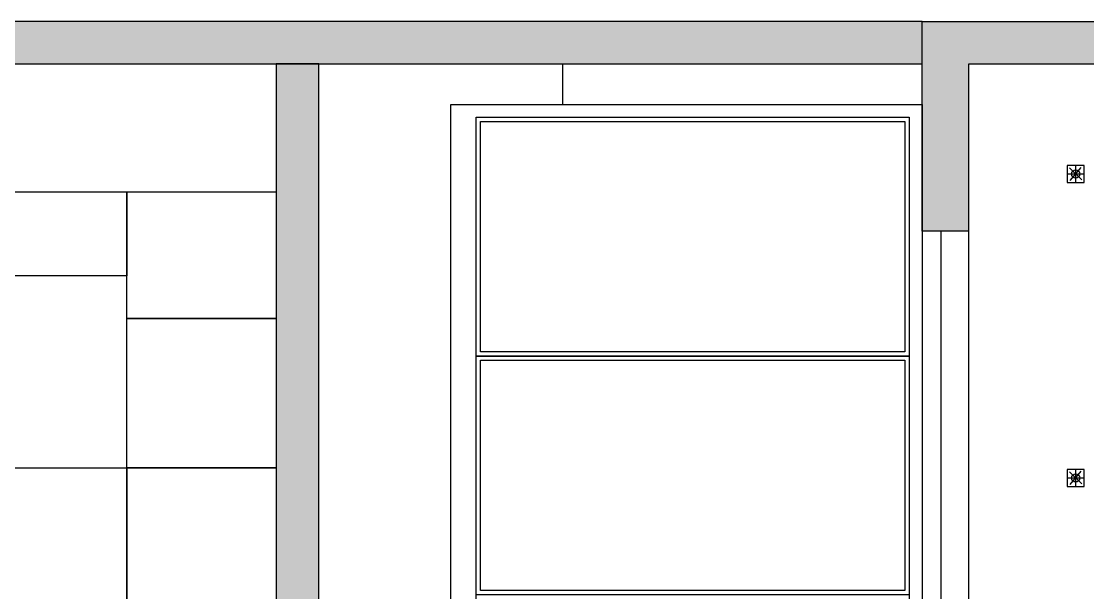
# Model space of a CAD drawing. Header units: millimetres. Extents: x -108767 to 78913, y -380878 to 1470.
# Drawn here: x -53354 to -48354, y -168591 to -165912 of the extents above; entities that cross this region are included whole.
import ezdxf

# ---------------------------------------------------------------- set-up
doc = ezdxf.new("R2010")
doc.units = ezdxf.units.MM
doc.header["$LTSCALE"] = 10
for name, color, linetype in [('008天花灯具', 31, 'Continuous'), ('3-New Window', 4, 'Continuous'), ('NW-01-wall(原有墙体)', 255, 'Continuous'), ('户外地面', 252, 'Continuous')]:
    doc.layers.add(name, color=color, linetype=linetype)
doc.layers.add('活动家具', color=34, linetype='Continuous', lineweight=18)

# ---------------------------------------------------------------- blocks, each defined once
blk = doc.blocks.new('A$C14631449')
at = {"layer": '008天花灯具', "color": 8}
for p, q in [((1.88, 1.74), (0.24, 0.39)), ((1.8, 0.3), (0.32, 1.83)), ((1.06, 2.13), (1.06, 0)), ((0, 1.06), (2.13, 1.06))]:
    blk.add_line(p, q, dxfattribs=at)
at = {"layer": '008天花灯具'}
blk.add_lwpolyline([(2.12, 2.12), (2.12, 0), (0, 0), (0, 2.12)], close=True, dxfattribs=at)
at = {"layer": '008天花灯具', "color": 8, "extrusion": (0, 0, -1)}
blk.add_ellipse((1.06, 1.06), major_axis=(0.357, 0.357), ratio=1, start_param=2.356194490192282, end_param=8.639379797371868, dxfattribs=at)

msp = doc.modelspace()

# ---------------------------------------------------------------- hatches: boundary and pattern name
at = {"layer": '3-New Window'}
h = msp.add_hatch(dxfattribs=at)
h.set_pattern_fill('SWAMP', color=251, scale=2)
h.set_pattern_definition([(0, (1645.94, -312103.522), (25.4, 43.99409), [6.35, -44.45]), (90, (1649.114, -312103.522), (-25.4, 43.9940905), [3.175, -84.813181]), (90, (1649.908, -312103.522), (-25.4, 43.9940905), [2.54, -85.448181]), (90, (1648.32, -312103.522), (-25.4, 43.9940905), [2.54, -85.448181]), (60, (1650.7, -312103.522), (-25.4, 43.99409), [2.032, -48.768]), (120, (1647.526, -312103.522), (-50.8, 2e-08), [2.032, -48.768])])
h.paths.add_polyline_path([(-51958.9, -166111.9), (-52158.9, -166111.9), (-52158.9, -166711.9), (-52158.9, -169529.9), (-51958.9, -169529.9)])
at = {"layer": 'NW-01-wall(原有墙体)'}
h = msp.add_hatch(color=250, dxfattribs=at)
h.dxf.hatch_style = 1
h.paths.add_polyline_path([(-49130.9, -165911.9), (-58928.9, -165911.9), (-58928.9, -169389.9), (-59383.9, -169389.9), (-59383.9, -170054.9), (-58253.9, -170054.9), (-58253.9, -170149.9), (-58203.9, -170149.9), (-58203.9, -170199.9), (-58068.9, -170199.9), (-58013.9, -170199.9), (-57933.9, -170199.9), (-57933.9, -170149.9), (-57883.9, -170149.9), (-57883.9, -170054.9), (-57758.9, -170054.9), (-57758.9, -169389.9), (-58708.9, -169389.9), (-58708.9, -166111.9), (-49130.9, -166111.9)])
h = msp.add_hatch(color=250, dxfattribs=at)
h.dxf.hatch_style = 1
h.paths.add_polyline_path([(-42295.9, -171816.9), (-41795.9, -171816.9), (-41795.9, -165911.9), (-49130.9, -165911.9), (-49130.9, -166111.9), (-49130.9, -166894.9), (-48910.9, -166894.9), (-48910.9, -166111.9), (-46133.9, -166111.9), (-42095.9, -166111.9), (-42095.9, -171594.9), (-44413.9, -171594.9), (-44413.9, -171196.9), (-44633.9, -171196.9), (-44633.9, -171594.9), (-44723.9, -171594.9), (-44723.9, -171816.9), (-44328.9, -171816.9), (-44328.9, -172356.9), (-44288.9, -172356.9), (-44128.9, -172356.9), (-44128.9, -171816.9), (-42515.9, -171816.9), (-42515.9, -173379.9), (-44128.9, -173379.9), (-44128.9, -173599.9), (-42515.9, -173599.9), (-42515.9, -175494.9), (-51705.9, -175494.9), (-51705.9, -174838.9), (-51945.9, -174838.9), (-51945.9, -175494.9), (-51945.9, -175714.9), (-42295.9, -175714.9)])

# ---------------------------------------------------------------- linework, layer by layer
for p, q in [((-49130.9, -165911.9), (-58928.9, -165911.9)), ((-49130.9, -166894.9), (-49130.9, -165911.9)), ((-49130.9, -165911.9), (-41795.9, -165911.9)), ((-58708.9, -166111.9), (-49130.9, -166111.9)), ((-50815.9, -166111.9), (-50815.9, -166301.9)), ((-48910.9, -166894.9), (-48910.9, -166111.9)), ((-48910.9, -166111.9), (-42095.9, -166111.9)), ((-50815.9, -166301.9), (-49130.9, -166301.9)), ((-48910.9, -166894.9), (-49130.9, -166894.9)), ((-49130.9, -166894.9), (-49130.9, -169529.9)), ((-49040.9, -169529.9), (-49040.9, -166894.9)), ((-48910.9, -169529.9), (-48910.9, -166894.9))]:
    msp.add_line(p, q, dxfattribs=at)
for points in [[(-52158.9, -166111.9), (-52158.9, -169529.9), (-51958.9, -169529.9), (-51958.9, -166111.9)], [(-51340.9, -169529.9), (-51340.9, -166301.9), (-49130.9, -166301.9), (-49130.9, -169529.9)], [(-51220.9, -169514.4), (-51220.9, -166361.9), (-49190.9, -166361.9), (-49190.9, -169514.4)], [(-51220.9, -167481.2), (-51220.9, -166361.9), (-49190.9, -166361.9), (-49190.9, -167481.2)], [(-51200.9, -167461.2), (-51200.9, -166381.9), (-49210.9, -166381.9), (-49210.9, -167461.2)], [(-51220.9, -168600.5), (-51220.9, -167481.2), (-49190.9, -167481.2), (-49190.9, -168600.5)], [(-51200.9, -168580.5), (-51200.9, -167501.2), (-49210.9, -167501.2), (-49210.9, -168580.5)]]:
    msp.add_lwpolyline(points, close=True, dxfattribs=at)
at = {"layer": '户外地面', "color": 8}
for points in [[(-53558.9, -166711.9), (-52858.9, -166711.9), (-52858.9, -167104.9), (-53558.9, -167104.9)], [(-52858.9, -166711.9), (-52158.9, -166711.9), (-52158.9, -167304.9), (-52858.9, -167304.9)], [(-52858.9, -167304.9), (-52158.9, -167304.9), (-52158.9, -168004.9), (-52858.9, -168004.9)], [(-53558.9, -168004.9), (-52858.9, -168004.9), (-52858.9, -168704.9), (-53558.9, -168704.9)], [(-52858.9, -168004.9), (-52158.9, -168004.9), (-52158.9, -168704.9), (-52858.9, -168704.9)]]:
    msp.add_lwpolyline(points, close=True, dxfattribs=at)
at = {"layer": '活动家具'}
for points in [[(-56358.9, -166111.9), (-52158.9, -166111.9), (-52158.9, -166711.9), (-56358.9, -166711.9)], [(-55658.9, -167104.9), (-52858.9, -167104.9), (-52858.9, -168004.9), (-55658.9, -168004.9)]]:
    msp.add_lwpolyline(points, close=True, dxfattribs=at)

# ---------------------------------------------------------------- block references
at = {"layer": '008天花灯具', "ltscale": 10, "xscale": -37.80000000004657, "yscale": 37.80000000004657, "zscale": 37.80000000004657, "rotation": 90}
for p in [(-48370.6, -166587.4), (-48370.6, -168012.4)]:
    msp.add_blockref('A$C14631449', p, dxfattribs=at)

doc.saveas('drawing.dxf')
